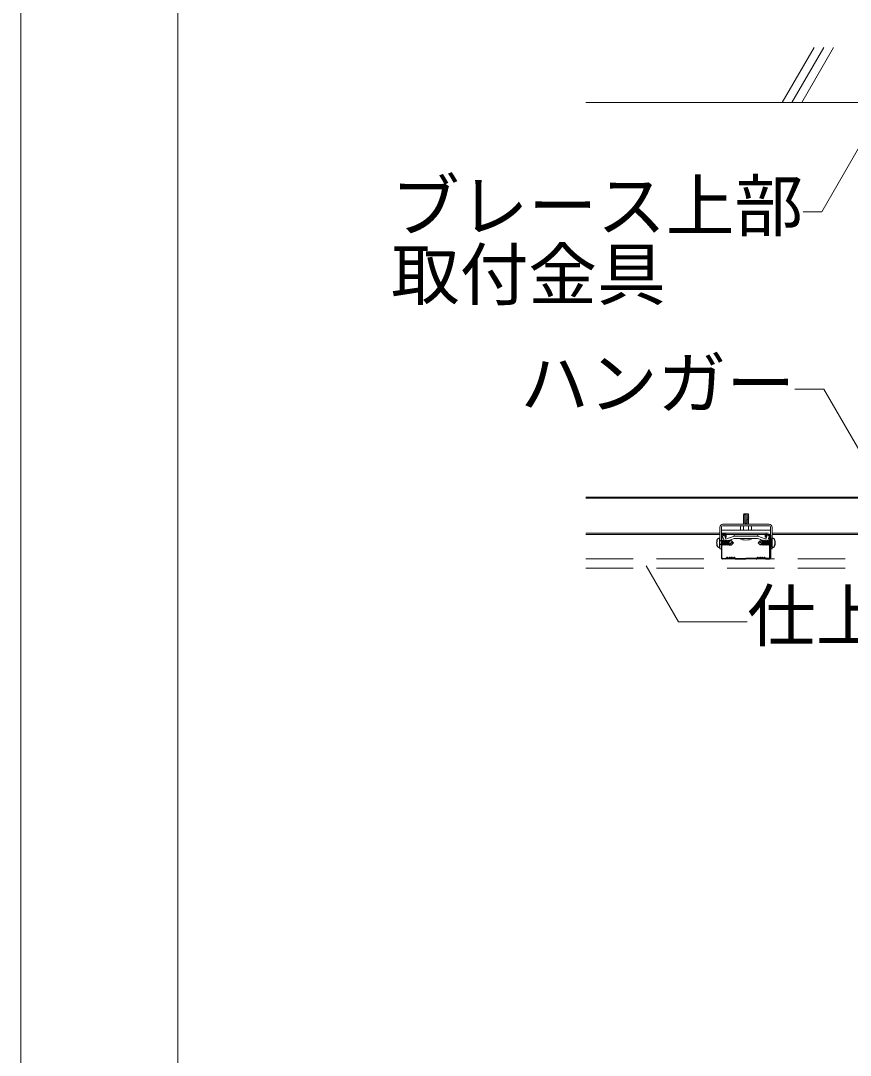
# Model space of a CAD drawing. Units: millimetres, scale not verified. Extents: x -7800 to 7800, y -5387 to 5300.
# Drawn here: x -7800 to -6955, y 170 to 1224 of the extents above; entities that cross this region are included whole.
import ezdxf
from ezdxf.enums import TextEntityAlignment as Align

# ---------------------------------------------------------------- set-up
doc = ezdxf.new("R2010")
doc.units = ezdxf.units.MM
doc.header["$LTSCALE"] = 40
doc.linetypes.add('DASHED1', pattern=[1.8, 1.2, -0.6])
doc.linetypes.add('DASHED2', pattern=[3, 2, -1])
for name, color, linetype, lineweight in [('7-2_野縁受け', 3, 'Continuous', 18), ('7-3_野縁', 2, 'Continuous', 25), ('7-6_文字', 7, 'Continuous', 18), ('7-9_躯体他', 4, 'Continuous', 9), ('7-A_クリップ', 7, 'Continuous', 18), ('7-B_補強金具・金具・その他', 3, 'Continuous', 18), ('7-C_ビス・アンカーボルト・強調図形', 2, 'Continuous', 25), ('7-D_パネル', 4, 'DASHED1', 9), ('F-3_野縁', 3, 'Continuous', 18)]:
    doc.layers.add(name, color=color, linetype=linetype, lineweight=lineweight)
doc.styles.add('ＭＳ ゴシック', font='')
doc.styles.get('ＭＳ ゴシック').set_extended_font_data('MS Gothic')

msp = doc.modelspace()

# ---------------------------------------------------------------- linework, layer by layer
at = {"layer": '7-2_野縁受け'}
for p, q in [((-7223.98, 738.74), (-7027.63, 738.74)), ((-7036.08, 738.74), (-6930.23, 738.74)), ((-7223.98, 737.54), (-7086.08, 737.54)), ((-7093.22, 737.54), (-6930.23, 737.54)), ((-7223.98, 701.94), (-7087.6, 701.94)), ((-7223.98, 700.74), (-7087.6, 700.74)), ((-7034.4, 701.94), (-6930.23, 701.94)), ((-7034.4, 700.74), (-6930.23, 700.74))]:
    msp.add_line(p, q, dxfattribs=at)
at = {"layer": '7-2_野縁受け', "linetype": 'DASHED1'}
for p, q in [((-7086, 701.94), (-7035.97, 701.94)), ((-7086, 700.74), (-7036, 700.74))]:
    msp.add_line(p, q, dxfattribs=at)
at = {"layer": '7-3_野縁'}
for p, q in [((-7086, 699.74), (-7086, 676.78)), ((-7085.5, 676.76), (-7085.5, 699.74)), ((-7082, 700.74), (-7085, 700.74)), ((-7082, 700.24), (-7085, 700.24)), ((-7081.5, 697.74), (-7081.5, 699.74)), ((-7081.5, 697.74), (-7081, 697.74)), ((-7081, 697.74), (-7081, 699.74)), ((-7041, 697.74), (-7041, 699.74)), ((-7040.5, 697.74), (-7041, 697.74)), ((-7040.5, 697.74), (-7040.5, 699.74)), ((-7040, 700.74), (-7037, 700.74)), ((-7040, 700.24), (-7037, 700.24)), ((-7036.5, 676.76), (-7036.5, 699.74)), ((-7036, 699.74), (-7036, 676.78)), ((-7085, 676.24), (-7081.42, 676.24)), ((-7085, 676.24), (-7081.42, 676.24)), ((-7081.42, 675.74), (-7085, 675.74)), ((-7081.42, 675.74), (-7085, 675.74)), ((-7080.36, 677.09), (-7081.06, 676.38)), ((-7081.06, 676.38), (-7080.36, 677.09)), ((-7080, 676.74), (-7080.71, 676.03)), ((-7080, 676.74), (-7080.71, 676.03)), ((-7073, 676.74), (-7072.3, 676.03)), ((-7072.65, 677.09), (-7071.94, 676.38)), ((-7071.59, 676.24), (-7061, 676.24)), ((-7071.59, 675.74), (-7061, 675.74)), ((-7050.42, 676.24), (-7061, 676.24)), ((-7050.42, 675.74), (-7061, 675.74)), ((-7049.35, 677.09), (-7050.06, 676.38)), ((-7049, 676.74), (-7049.71, 676.03)), ((-7042, 676.74), (-7041.29, 676.03)), ((-7042, 676.74), (-7041.29, 676.03)), ((-7041.65, 677.09), (-7040.94, 676.38)), ((-7040.94, 676.38), (-7041.65, 677.09)), ((-7037, 676.24), (-7040.59, 676.24)), ((-7037, 676.24), (-7040.59, 676.24)), ((-7040.59, 675.74), (-7037, 675.74)), ((-7040.59, 675.74), (-7037, 675.74))]:
    msp.add_line(p, q, dxfattribs=at)
for centre, radius, start, end in [((-7085, 699.74), 1, 90.00299, 180.00299), ((-7085, 699.74), 0.5, 90.00299, 180.00299), ((-7082, 699.74), 1, 0.00299, 90.00299), ((-7082, 699.74), 0.5, 0.00299, 90.00299), ((-7040, 699.74), 1, 89.99699, 179.99699), ((-7040, 699.74), 0.5, 89.99699, 179.99699), ((-7037, 699.74), 1, 359.99699, 89.99699), ((-7037, 699.74), 0.5, 359.99699, 89.99699), ((-7085, 676.74), 1, 177.476, 270), ((-7085, 676.74), 1, 177.476, 270), ((-7085, 676.74), 0.5, 177.476, 270), ((-7085, 676.74), 0.5, 177.476, 270), ((-7081.42, 676.74), 0.5, 270, 314.99998), ((-7081.42, 676.74), 0.5, 269.99998, 314.99998), ((-7081.42, 676.74), 1, 270, 314.99998), ((-7081.42, 676.74), 1, 270, 315), ((-7080, 676.74), 0.5, 46.39717, 135), ((-7078.75, 678.05), 1.81, 226.39717, 313.60281), ((-7078.75, 678.05), 1.31, 226.39717, 313.60281), ((-7077.5, 676.74), 0.5, 36.86989, 133.60281), ((-7076.5, 677.49), 1.25, 216.86989, 323.1301), ((-7076.5, 677.49), 0.75, 216.86989, 323.1301), ((-7075.5, 676.74), 0.5, 46.39717, 143.1301), ((-7075.5, 676.74), 0.5, 36.86989, 143.1301), ((-7074.25, 678.05), 1.81, 226.39717, 313.60281), ((-7074.25, 678.05), 1.31, 226.39717, 313.60281), ((-7073, 676.74), 0.5, 44.99998, 133.60281), ((-7071.59, 676.74), 1, 225, 270), ((-7071.59, 676.74), 0.5, 225, 270), ((-7050.42, 676.74), 0.5, 270, 315), ((-7050.42, 676.74), 1, 270, 315), ((-7049, 676.74), 0.5, 46.39719, 135.00002), ((-7047.75, 678.05), 1.81, 226.39719, 313.60283), ((-7047.75, 678.05), 1.31, 226.39719, 313.60283), ((-7046.5, 676.74), 0.5, 36.8699, 143.13011), ((-7046.5, 676.74), 0.5, 36.8699, 133.60283), ((-7045.5, 677.49), 1.25, 216.8699, 323.13011), ((-7045.5, 677.49), 0.75, 216.8699, 323.13011), ((-7044.5, 676.74), 0.5, 46.39719, 143.13011), ((-7043.25, 678.05), 1.81, 226.39719, 313.60283), ((-7043.25, 678.05), 1.31, 226.39719, 313.60283), ((-7042, 676.74), 0.5, 45, 133.60283), ((-7040.59, 676.74), 1, 225.00002, 270), ((-7040.59, 676.74), 1, 225, 270), ((-7040.59, 676.74), 0.5, 225.00002, 270), ((-7040.59, 676.74), 0.5, 225, 270), ((-7037, 676.74), 1, 269.99997, 2.524), ((-7037, 676.74), 1, 270, 2.524), ((-7037, 676.74), 0.5, 269.99997, 2.524), ((-7037, 676.74), 0.5, 270, 2.524)]:
    msp.add_arc(centre, radius, start, end, dxfattribs=at)
at = {"layer": '7-6_文字'}
for p, q in [((-6933.79, 1116.03), (-6983.69, 1029.59)), ((-6983.69, 1029.59), (-7002.7, 1029.59)), ((-7011.1, 848.8), (-6981.65, 848.8)), ((-6925.95, 752.32), (-6981.65, 848.8)), ((-7162.68, 668.59), (-7129.83, 611.69)), ((-7059.75, 611.69), (-7129.83, 611.69))]:
    msp.add_line(p, q, dxfattribs=at)
at = {"layer": '7-9_躯体他'}
for p, q in [((-7024.1, 1140.74), (-6991.65, 1196.94)), ((-7014.1, 1140.74), (-6981.65, 1196.94)), ((-7004.1, 1140.74), (-6971.65, 1196.94)), ((-7223.98, 1140.74), (-4912.47, 1140.74))]:
    msp.add_line(p, q, dxfattribs=at)
at = {"layer": '7-A_クリップ'}
for p, q in [((-7057.97, 720.37), (-7063.97, 719.53)), ((-7063.97, 719.53), (-7063.22, 719.13)), ((-7057.97, 719.37), (-7063.97, 718.53)), ((-7063.97, 718.53), (-7063.22, 718.13)), ((-7057.97, 718.37), (-7063.97, 717.53)), ((-7063.97, 717.53), (-7063.22, 717.13)), ((-7057.97, 717.37), (-7063.97, 716.53)), ((-7063.22, 721.53), (-7058.72, 721.53)), ((-7063.22, 711.12), (-7063.22, 721.53)), ((-7057.97, 721.37), (-7058.72, 721.53)), ((-7058.72, 711.12), (-7058.72, 721.5)), ((-7057.97, 720.37), (-7058.72, 720.76)), ((-7057.97, 719.37), (-7058.72, 719.76)), ((-7057.97, 718.37), (-7058.72, 718.76)), ((-7057.97, 717.37), (-7058.72, 717.76)), ((-7066.47, 708.52), (-7066.47, 705.02)), ((-7065.8, 709.35), (-7066.27, 709.11)), ((-7065.8, 709.35), (-7066.27, 709.11)), ((-7065.47, 709.52), (-7056.47, 709.52)), ((-7065.11, 709.43), (-7063.47, 709.01)), ((-7065.11, 709.43), (-7063.47, 709.01)), ((-7063.97, 716.53), (-7063.22, 716.13)), ((-7057.97, 716.37), (-7063.97, 715.53)), ((-7063.97, 715.53), (-7063.22, 715.13)), ((-7057.97, 715.37), (-7063.97, 714.53)), ((-7063.97, 714.53), (-7063.22, 714.13)), ((-7057.97, 714.37), (-7063.97, 713.53)), ((-7063.97, 713.53), (-7063.22, 713.13)), ((-7057.97, 713.37), (-7063.97, 712.53)), ((-7063.97, 712.53), (-7063.22, 712.13)), ((-7057.97, 712.37), (-7063.97, 711.53)), ((-7063.97, 711.53), (-7063.22, 711.13)), ((-7063.47, 709.01), (-7063.47, 709)), ((-7063.47, 709), (-7063.47, 705.02)), ((-7057.97, 711.37), (-7059.78, 711.12)), ((-7058.75, 709.12), (-7058.47, 709.02)), ((-7058.75, 709.12), (-7058.47, 709.02)), ((-7057.97, 716.37), (-7058.72, 716.76)), ((-7057.97, 715.37), (-7058.72, 715.76)), ((-7057.97, 714.37), (-7058.72, 714.76)), ((-7057.97, 713.37), (-7058.72, 713.76)), ((-7057.97, 712.37), (-7058.72, 712.76)), ((-7057.97, 711.37), (-7058.72, 711.76)), ((-7056.83, 709.43), (-7058.47, 709.02)), ((-7056.83, 709.43), (-7058.47, 709.02)), ((-7058.47, 709.02), (-7058.47, 705.02)), ((-7056.14, 709.35), (-7055.68, 709.12)), ((-7056.14, 709.35), (-7055.68, 709.12)), ((-7055.47, 708.52), (-7055.47, 705.02)), ((-7085.97, 705.02), (-7085.97, 700.72)), ((-7085.97, 705.02), (-7035.97, 705.02)), ((-7082.76, 699.73), (-7084.93, 698.94)), ((-7082.76, 699.73), (-7084.93, 698.94)), ((-7083.53, 695.09), (-7084.93, 698.94)), ((-7083.73, 695.66), (-7084.93, 698.94)), ((-7081.33, 695.78), (-7082.76, 699.73)), ((-7081.33, 695.78), (-7082.76, 699.73)), ((-7072.96, 698.83), (-7081.33, 695.78)), ((-7080.56, 693.72), (-7072.86, 696.53)), ((-7072.96, 700.72), (-7072.96, 698.83)), ((-7072.96, 698.83), (-7060.97, 698.83)), ((-7072.19, 696.53), (-7072.86, 696.53)), ((-7060.97, 696.53), (-7072.19, 696.53)), ((-7053.97, 696.53), (-7067.97, 696.53)), ((-7066.47, 705.02), (-7055.47, 705.02)), ((-7048.98, 698.83), (-7060.97, 698.83)), ((-7048.98, 698.83), (-7060.97, 698.83)), ((-7048.98, 698.83), (-7060.97, 698.83)), ((-7060.97, 696.53), (-7049.76, 696.53)), ((-7060.97, 696.53), (-7051.24, 696.53)), ((-7060.97, 696.53), (-7051.83, 696.53)), ((-7051.48, 696.53), (-7049.76, 696.53)), ((-7050.99, 696.53), (-7049.08, 696.53)), ((-7045.84, 695.35), (-7049.08, 696.53)), ((-7048.98, 698.83), (-7041.58, 696.13)), ((-7048.96, 700.72), (-7048.96, 698.82)), ((-7041.87, 696.24), (-7040.62, 695.78)), ((-7040.62, 695.78), (-7039.53, 699.84)), ((-7039.53, 699.84), (-7037.31, 699.24)), ((-7038.37, 695.29), (-7037.31, 699.24)), ((-7041.38, 693.72), (-7046.58, 695.61))]:
    msp.add_line(p, q, dxfattribs=at)
for points in [[(-7057.97, 721.37), (-7063.97, 720.53), (-7063.22, 720.13)], [(-7085.97, 700.72), (-7035.97, 700.72), (-7035.97, 705.02)]]:
    msp.add_lwpolyline(points, dxfattribs=at)
for centre, radius, start, end in [((-7065.47, 708.52), 1, 90, 180), ((-7065.36, 708.46), 1, 75.942, 116.60205), ((-7065.36, 708.46), 1, 75.942, 116.60205), ((-7060.97, 703.01), 6.5, 70.01814, 112.61984), ((-7060.97, 703.01), 6.5, 70.01814, 112.61984), ((-7056.59, 708.46), 1, 63.73468, 103.86021), ((-7056.59, 708.46), 1, 63.73468, 103.86021), ((-7056.47, 708.52), 1, 0, 90), ((-7060.97, 710.53), 15.65, 243.43494, 296.56505), ((-7081.36, 695.88), 2.3, 199.99997, 299.99998), ((-7040.59, 695.88), 2.3, 245, 345)]:
    msp.add_arc(centre, radius, start, end, dxfattribs=at)
at = {"layer": '7-B_補強金具・金具・その他'}
for p, q in [((-7087.6, 707.92), (-7087.6, 686.12)), ((-7086, 707.92), (-7086, 686.12)), ((-7037.6, 711.12), (-7084.4, 711.12)), ((-7037.6, 709.52), (-7084.4, 709.52)), ((-7036, 707.92), (-7036, 686.12)), ((-7034.4, 707.92), (-7034.4, 686.12)), ((-7087.6, 686.12), (-7086, 686.12)), ((-7036, 686.12), (-7034.4, 686.12))]:
    msp.add_line(p, q, dxfattribs=at)
for centre, radius, start, end in [((-7084.4, 707.92), 3.2, 90, 180.00244), ((-7084.4, 707.92), 1.6, 90, 180.00244), ((-7037.6, 707.92), 3.2, 359.99878, 90), ((-7037.6, 707.92), 1.6, 359.99878, 90)]:
    msp.add_arc(centre, radius, start, end, dxfattribs=at)
at = {"layer": '7-C_ビス・アンカーボルト・強調図形'}
for p, q in [((-7088.1, 696.61), (-7087.6, 696.61)), ((-7087.6, 687.61), (-7087.6, 696.61)), ((-7033.9, 696.61), (-7034.4, 696.61)), ((-7034.4, 687.61), (-7034.4, 696.61)), ((-7088.1, 687.61), (-7087.6, 687.61)), ((-7084.66, 693.97), (-7085.48, 693.97)), ((-7084.66, 690.22), (-7085.48, 690.22)), ((-7085.22, 690.22), (-7084.66, 693.04)), ((-7084.96, 689.59), (-7085.22, 690.22)), ((-7084.96, 689.59), (-7084.66, 691.13)), ((-7084.96, 689.59), (-7084.66, 689.97)), ((-7084.64, 691.14), (-7083.95, 694.61)), ((-7084.64, 689.99), (-7084.44, 690.23)), ((-7083.69, 690.23), (-7084.64, 690.23)), ((-7084.45, 693.98), (-7083.95, 694.61)), ((-7084.44, 690.23), (-7083.69, 693.98)), ((-7083.69, 693.98), (-7083.95, 694.61)), ((-7082.94, 693.98), (-7083.69, 693.98)), ((-7083.69, 690.23), (-7082.94, 693.98)), ((-7083.43, 689.61), (-7083.69, 690.23)), ((-7083.43, 689.61), (-7082.43, 694.61)), ((-7083.43, 689.61), (-7082.92, 690.23)), ((-7082.94, 693.98), (-7082.43, 694.61)), ((-7082.92, 690.23), (-7082.17, 693.98)), ((-7082.17, 690.23), (-7082.92, 690.23)), ((-7082.17, 693.98), (-7082.43, 694.61)), ((-7081.42, 693.98), (-7082.17, 693.98)), ((-7082.17, 690.23), (-7081.42, 693.98)), ((-7081.92, 689.61), (-7082.17, 690.23)), ((-7081.92, 689.61), (-7080.92, 694.61)), ((-7081.92, 689.61), (-7081.41, 690.23)), ((-7081.42, 693.98), (-7080.92, 694.61)), ((-7081.41, 690.23), (-7080.66, 693.98)), ((-7080.66, 690.23), (-7081.41, 690.23)), ((-7080.66, 693.98), (-7080.92, 694.61)), ((-7079.91, 693.98), (-7080.66, 693.98)), ((-7080.66, 690.23), (-7079.91, 693.98)), ((-7080.4, 689.61), (-7080.66, 690.23)), ((-7080.4, 689.61), (-7079.4, 694.61)), ((-7080.4, 689.61), (-7079.89, 690.23)), ((-7079.91, 693.98), (-7079.4, 694.61)), ((-7079.89, 690.23), (-7079.14, 693.98)), ((-7079.14, 690.23), (-7079.89, 690.23)), ((-7079.14, 693.98), (-7079.4, 694.61)), ((-7078.39, 693.98), (-7079.14, 693.98)), ((-7079.14, 690.23), (-7078.39, 693.98)), ((-7078.89, 689.61), (-7079.14, 690.23)), ((-7078.89, 689.61), (-7077.89, 694.61)), ((-7078.89, 689.61), (-7078.38, 690.23)), ((-7078.48, 690.11), (-7075.63, 690.11)), ((-7078.39, 693.98), (-7077.89, 694.61)), ((-7078.38, 690.23), (-7077.63, 693.98)), ((-7078.38, 690.23), (-7074.46, 692.94)), ((-7077.63, 693.98), (-7077.89, 694.61)), ((-7075.63, 694.11), (-7077.68, 694.11)), ((-7073.63, 692.11), (-7075.63, 694.11)), ((-7075.63, 690.11), (-7073.63, 692.11)), ((-7048.38, 692.11), (-7046.38, 694.11)), ((-7046.38, 690.11), (-7048.38, 692.11)), ((-7043.63, 690.23), (-7047.55, 692.94)), ((-7046.38, 694.11), (-7044.33, 694.11)), ((-7043.53, 690.11), (-7046.38, 690.11)), ((-7044.38, 693.98), (-7044.12, 694.61)), ((-7043.63, 690.23), (-7044.38, 693.98)), ((-7043.61, 693.98), (-7044.12, 694.61)), ((-7043.12, 689.61), (-7044.12, 694.61)), ((-7043.12, 689.61), (-7043.63, 690.23)), ((-7043.61, 693.98), (-7042.86, 693.98)), ((-7042.86, 690.23), (-7043.61, 693.98)), ((-7043.12, 689.61), (-7042.86, 690.23)), ((-7042.86, 693.98), (-7042.61, 694.61)), ((-7042.11, 690.23), (-7042.86, 693.98)), ((-7042.86, 690.23), (-7042.11, 690.23)), ((-7042.1, 693.98), (-7042.61, 694.61)), ((-7041.61, 689.61), (-7042.61, 694.61)), ((-7041.61, 689.61), (-7042.11, 690.23)), ((-7042.1, 693.98), (-7041.35, 693.98)), ((-7041.35, 690.23), (-7042.1, 693.98)), ((-7041.61, 689.61), (-7041.35, 690.23)), ((-7041.35, 693.98), (-7041.09, 694.61)), ((-7040.6, 690.23), (-7041.35, 693.98)), ((-7041.35, 690.23), (-7040.6, 690.23)), ((-7040.58, 693.98), (-7041.09, 694.61)), ((-7040.09, 689.61), (-7041.09, 694.61)), ((-7040.09, 689.61), (-7040.6, 690.23)), ((-7040.58, 693.98), (-7039.83, 693.98)), ((-7039.83, 690.23), (-7040.58, 693.98)), ((-7040.09, 689.61), (-7039.83, 690.23)), ((-7039.83, 693.98), (-7039.58, 694.61)), ((-7039.08, 690.23), (-7039.83, 693.98)), ((-7039.83, 690.23), (-7039.08, 690.23)), ((-7039.07, 693.98), (-7039.58, 694.61)), ((-7038.58, 689.61), (-7039.58, 694.61)), ((-7038.58, 689.61), (-7039.08, 690.23)), ((-7039.07, 693.98), (-7038.32, 693.98)), ((-7038.32, 690.23), (-7039.07, 693.98)), ((-7038.58, 689.61), (-7038.32, 690.23)), ((-7038.32, 693.98), (-7038.06, 694.61)), ((-7037.57, 690.23), (-7038.32, 693.98)), ((-7038.32, 690.23), (-7037.37, 690.23)), ((-7037.55, 693.98), (-7038.06, 694.61)), ((-7037.37, 691.14), (-7038.06, 694.61)), ((-7037.37, 689.99), (-7037.57, 690.23)), ((-7037.35, 693.97), (-7036.53, 693.97)), ((-7036.79, 690.22), (-7037.35, 693.04)), ((-7037.04, 689.59), (-7037.35, 691.13)), ((-7037.35, 690.22), (-7036.53, 690.22)), ((-7037.04, 689.59), (-7037.35, 689.97)), ((-7037.04, 689.59), (-7036.79, 690.22)), ((-7033.9, 687.61), (-7034.4, 687.61))]:
    msp.add_line(p, q, dxfattribs=at)
at = {"layer": '7-C_ビス・アンカーボルト・強調図形', "linetype": 'DASHED2'}
for p, q in [((-7087.59, 693.98), (-7087.63, 693.98)), ((-7085.48, 693.97), (-7087.61, 693.97)), ((-7085.48, 690.22), (-7087.61, 690.22)), ((-7087.59, 690.23), (-7087.6, 690.23)), ((-7036.53, 693.97), (-7034.4, 693.97)), ((-7036.53, 690.22), (-7034.4, 690.22)), ((-7034.41, 693.98), (-7034.38, 693.98)), ((-7034.41, 690.23), (-7034.41, 690.23))]:
    msp.add_line(p, q, dxfattribs=at)
at = {"layer": '7-C_ビス・アンカーボルト・強調図形'}
for points in [[(-7084.64, 693.05), (-7084.46, 693.98), (-7084.64, 693.98)], [(-7037.36, 693.05), (-7037.55, 693.98), (-7037.36, 693.98)]]:
    msp.add_lwpolyline(points, dxfattribs=at)
for centre, radius, start, end in [((-7088.1, 694.04), 2.56, 90, 166.10396), ((-7033.9, 694.04), 2.56, 13.89604, 90), ((-7080.28, 692.11), 10.62, 166.10396, 180.00002), ((-7080.28, 692.11), 10.62, 180, 193.89606), ((-7088.1, 690.17), 2.56, 193.89606, 270), ((-7074.46, 692.94), 1.66, 135, 214.55244), ((-7047.55, 692.94), 1.66, 325.44756, 45), ((-7033.9, 690.17), 2.56, 270, 346.10394), ((-7041.73, 692.11), 10.62, 359.99998, 13.89604), ((-7041.73, 692.11), 10.62, 346.10394, 0)]:
    msp.add_arc(centre, radius, start, end, dxfattribs=at)
at = {"layer": '7-D_パネル'}
for p, q in [((-7223.98, 675.74), (-4912.47, 675.74)), ((-7223.98, 666.24), (-4912.47, 666.24))]:
    msp.add_line(p, q, dxfattribs=at)
at = {"layer": 'F-3_野縁'}
for p, q in [((-7800, 5300), (-7800, -5300)), ((-7640, 1820), (-7640, -4500))]:
    msp.add_line(p, q, dxfattribs=at)

# ---------------------------------------------------------------- texts
at = {"layer": '7-6_文字', "style": 'ＭＳ ゴシック'}
for s, p in [('ブレース上部', (-7422.7, 994.59)), ('取付金具\u3000\u3000', (-7422.7, 924.59)), ('ハンガー', (-7291.1, 813.8)), ('仕上げ材', (-7059.75, 576.69))]:
    msp.add_text(s, height=51.32, dxfattribs=at).set_placement(p, align=Align.BOTTOM_LEFT)

doc.saveas('drawing.dxf')
